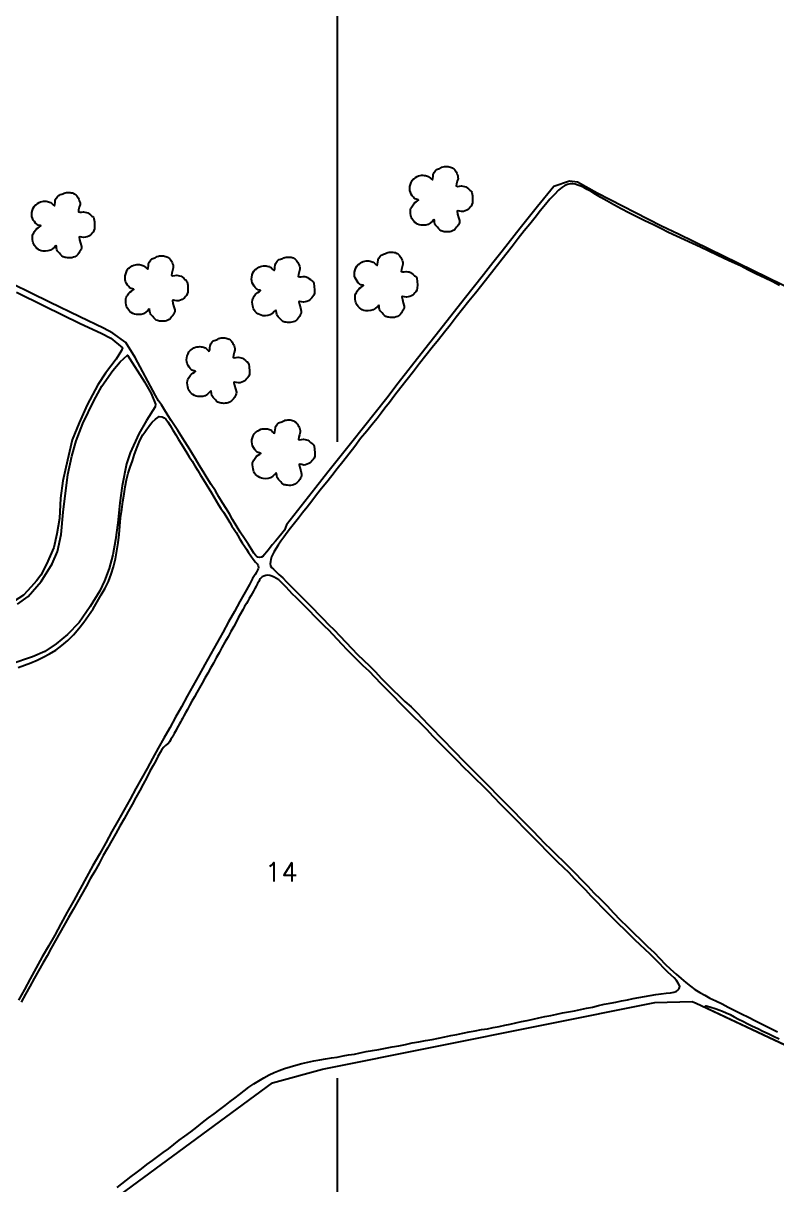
# Model space of a CAD drawing. Header units: feet. Extents: x 745245 to 748958, y 7827029 to 7829654.
# Drawn here: x 746933 to 747574, y 7827905 to 7828893 of the extents above; entities that cross this region are included whole.
import ezdxf

# ---------------------------------------------------------------- set-up
doc = ezdxf.new("R2010")
doc.units = ezdxf.units.FT
doc.header["$MEASUREMENT"] = 0
doc.linetypes.add('CONTINUO', pattern=[0])
for name, color, linetype in [('0114001202', 1, 'Continuous'), ('0114001202014', 5, 'Continuous'), ('0114001202015', 5, 'Continuous'), ('0114001202016', 5, 'Continuous'), ('0114001202017', 5, 'Continuous'), ('0114001202027', 5, 'Continuous'), ('0114001202028', 5, 'Continuous'), ('MALHA', 8, 'Continuous'), ('MATO', 3, 'Continuous'), ('TEXTO', 7, 'Continuous')]:
    doc.layers.add(name, color=color, linetype=linetype)
doc.styles.add('Simplex', font='simplex.shx')

msp = doc.modelspace()

# ---------------------------------------------------------------- linework, layer by layer
at = {"layer": '0114001202'}
for points in [[(747591.52, 7828664.17), (747491.18, 7828713.18), (747475.52, 7828720.6), (747421.45, 7828748.32), (747404.56, 7828757.66), (747397.72, 7828758.57), (747384.31, 7828753.89), (747370.45, 7828736.88), (747355.83, 7828718.34), (747340.44, 7828698.86), (747332.59, 7828689.04), (747324.53, 7828678.91), (747308.03, 7828658.09), (747290.51, 7828635.78), (747271.62, 7828611.7), (747252.1, 7828586.61), (747242.26, 7828573.87), (747222.48, 7828548.87), (747212.58, 7828536.45), (747192.15, 7828510.9), (747181.84, 7828497.83), (747157.08, 7828466.01), (747155.14, 7828461.58), (747153.09, 7828458.87), (747150.5, 7828455.52), (747147.61, 7828452.15), (747144.85, 7828449), (747142.33, 7828445.96), (747140.11, 7828443.13), (747138.34, 7828440.95), (747136.97, 7828439.49), (747135.61, 7828438.7), (747134.1, 7828438.4), (747132.47, 7828438.73), (747131.39, 7828439.34), (747130.44, 7828440.23), (747129.22, 7828442.06), (747127.32, 7828444.96), (747124.49, 7828449.41), (747121.1, 7828454.45), (747117.5, 7828460.01), (747114.12, 7828465.6), (747111.05, 7828470.72), (747108.3, 7828475.51), (747105.49, 7828480.15), (747102.44, 7828484.97), (747099.45, 7828489.91), (747096.38, 7828495.04), (747092.94, 7828500.36), (747089.37, 7828505.92), (747085.92, 7828511.55), (747082.65, 7828516.99), (747079.41, 7828522.31), (747076.27, 7828527.37), (747073.17, 7828532.36), (747070.2, 7828537.18), (747067.27, 7828541.84), (747064.39, 7828546.4), (747061.6, 7828550.73), (747058.88, 7828554.83), (747056.28, 7828558.78), (747052.28, 7828565.34), (747050.61, 7828568.06), (747047.97, 7828571.72), (747045.58, 7828576.23), (747028.13, 7828608.32), (747020.1, 7828621.09), (747009.09, 7828629.08), (747001.21, 7828633.49), (746981.1, 7828643.06), (746955.23, 7828655.59), (746907.57, 7828678.73)], [(746965.7, 7827859.51), (747145.13, 7827991.37), (747187.65, 7828003.09), (747470.28, 7828059.91), (747502.03, 7828060.52), (747505.57, 7828059.2), (747704.62, 7827965.66)]]:
    msp.add_lwpolyline(points, dxfattribs=at)
at = {"layer": '0114001202014', "linetype": 'ByBlock', "elevation": 716.6}
msp.add_lwpolyline([(747012.72, 7827902.46), (747016.83, 7827905.48), (747020.8, 7827908.59), (747024.79, 7827911.66), (747029.01, 7827914.85), (747033.51, 7827918.25), (747038.13, 7827921.87), (747042.84, 7827925.3), (747047.42, 7827928.73), (747051.97, 7827932.05), (747056.56, 7827935.39), (747061.09, 7827938.96), (747065.71, 7827942.57), (747070.48, 7827946.17), (747075.47, 7827949.82), (747080.58, 7827953.63), (747085.59, 7827957.58), (747090.54, 7827961.54), (747095.47, 7827965.18), (747100.19, 7827968.78), (747104.77, 7827972.22), (747109.07, 7827975.59), (747113.2, 7827978.56), (747117.06, 7827981.61), (747120.9, 7827984.78), (747124.95, 7827987.8), (747129.24, 7827990.61), (747133.48, 7827993.27), (747137.79, 7827995.79), (747142.09, 7827998.16), (747146.39, 7828000.29), (747150.79, 7828002.04), (747155.3, 7828003.65), (747160.03, 7828005.16), (747165.02, 7828006.46), (747170.06, 7828007.78), (747175.1, 7828009.04), (747180.19, 7828010.07), (747185.24, 7828011.06), (747190.22, 7828011.95), (747195.2, 7828012.74), (747200.09, 7828013.3), (747205.02, 7828014.35), (747209.84, 7828015.19), (747214.7, 7828015.96), (747219.66, 7828016.91), (747224.74, 7828018), (747230.03, 7828019), (747235.54, 7828019.88), (747241.15, 7828020.89), (747246.87, 7828021.98), (747252.63, 7828023.01), (747258.27, 7828024.1), (747263.93, 7828025.35), (747269.64, 7828026.47), (747275.32, 7828027.44), (747280.88, 7828028.36), (747286.23, 7828029.54), (747291.57, 7828030.55), (747296.68, 7828031.63), (747301.84, 7828032.68), (747307.13, 7828033.66), (747312.37, 7828034.72), (747317.62, 7828035.74), (747322.78, 7828036.68), (747327.89, 7828037.41), (747332.85, 7828038.46), (747337.79, 7828039.46), (747342.64, 7828040.41), (747347.36, 7828041.49), (747352.14, 7828042.51), (747356.93, 7828043.55), (747361.83, 7828044.59), (747366.78, 7828045.68), (747371.72, 7828046.76), (747376.75, 7828047.88), (747381.87, 7828048.85), (747386.89, 7828049.91), (747391.91, 7828050.88), (747396.96, 7828051.79), (747402.02, 7828052.74), (747407.15, 7828053.79), (747412.3, 7828054.85), (747417.45, 7828055.91), (747422.45, 7828057.17), (747427.41, 7828058.29), (747432.27, 7828059.19), (747437.13, 7828060.13), (747442.09, 7828061.17), (747447.08, 7828062.15), (747452, 7828063.11), (747456.83, 7828064.05), (747461.54, 7828064.89), (747466.34, 7828065.73), (747471.16, 7828066.53), (747475.87, 7828067.23), (747480.15, 7828067.7), (747483.7, 7828068.09), (747486.54, 7828068.52), (747488.66, 7828069.22), (747489.99, 7828070.28), (747490.7, 7828071.25), (747491.21, 7828071.78), (747491.36, 7828072.69), (747491.55, 7828073.56), (747490.12, 7828076.29), (747488.74, 7828078.44), (747486.77, 7828080.71), (747484.28, 7828083.06), (747481.37, 7828085.7), (747478.07, 7828089.08), (747474.39, 7828092.86), (747470.45, 7828096.84), (747466.39, 7828100.8), (747462.15, 7828104.83), (747457.86, 7828108.87), (747453.47, 7828113.05), (747449.11, 7828117.42), (747444.54, 7828121.76), (747439.99, 7828126.27), (747435.35, 7828130.87), (747430.55, 7828135.55), (747425.75, 7828140.39), (747421.03, 7828145.39), (747416.33, 7828150.33), (747411.6, 7828155.26), (747406.82, 7828160.12), (747402.1, 7828165.09), (747397.48, 7828170.05), (747392.78, 7828174.64), (747387.85, 7828179.17), (747383.06, 7828183.92), (747378.3, 7828188.81), (747373.54, 7828193.75), (747368.65, 7828198.67), (747363.79, 7828203.53), (747358.91, 7828208.48), (747353.95, 7828213.43), (747348.94, 7828218.46), (747343.9, 7828223.54), (747338.9, 7828228.73), (747333.91, 7828233.99), (747328.91, 7828239.19), (747323.68, 7828244.27), (747318.45, 7828249.44), (747313.18, 7828254.66), (747307.84, 7828259.77), (747302.83, 7828265.05), (747297.71, 7828270.24), (747292.5, 7828275.4), (747287.23, 7828280.7), (747281.86, 7828286.18), (747276.49, 7828291.89), (747270.85, 7828297.52), (747265.01, 7828303.18), (747259.15, 7828308.92), (747253.5, 7828314.57), (747248.21, 7828320.05), (747242.77, 7828325.42), (747237.45, 7828330.83), (747232.32, 7828336.31), (747227.22, 7828341.62), (747222.19, 7828346.27), (747217.47, 7828350.96), (747212.87, 7828355.49), (747208.51, 7828359.87), (747204.34, 7828364.39), (747200.34, 7828368.64), (747196.44, 7828372.75), (747192.89, 7828376.5), (747189.64, 7828379.77), (747186.4, 7828382.84), (747183.28, 7828385.88), (747180.32, 7828388.97), (747177.36, 7828392.15), (747174.33, 7828395.25), (747171.17, 7828398.29), (747168.1, 7828401.34), (747165.09, 7828404.32), (747162.16, 7828407.25), (747159.31, 7828410.23), (747156.64, 7828413.04), (747154.27, 7828415.46), (747152.15, 7828417.54), (747150.31, 7828419.27), (747148.53, 7828420.59), (747146.53, 7828421.73), (747144.58, 7828422.57), (747142.79, 7828423.03), (747140.97, 7828423.23), (747139.22, 7828422.96), (747137.65, 7828422.43), (747137.65, 7828422.43), (747136.35, 7828421.85), (747135.36, 7828421.12), (747134.54, 7828420.32), (747133.89, 7828419.32), (747133.26, 7828418.02), (747132.3, 7828416.24), (747131.14, 7828414.08), (747129.99, 7828411.95), (747128.86, 7828409.82), (747127.69, 7828407.73), (747126.47, 7828405.58), (747125.23, 7828403.38), (747124.06, 7828401.31), (747122.81, 7828399.16), (747121.27, 7828396.56), (747119.67, 7828393.69), (747117.87, 7828390.49), (747115.91, 7828386.95), (747114.07, 7828383.44), (747112.01, 7828379.5), (747109.7, 7828375.28), (747107.23, 7828370.87), (747104.59, 7828366.31), (747102.04, 7828361.75), (747099.56, 7828357.33), (747097.16, 7828352.91), (747094.69, 7828348.53), (747092.32, 7828344.21), (747089.89, 7828339.93), (747087.53, 7828335.67), (747085.22, 7828331.5), (747082.96, 7828327.47), (747080.77, 7828323.56), (747078.62, 7828319.82), (747076.5, 7828316.1), (747074.5, 7828312.48), (747072.57, 7828309.07), (747070.92, 7828306.12), (747069.54, 7828303.55), (747068.42, 7828301.46), (747067.67, 7828300.04), (747066.73, 7828298.33), (747065.88, 7828296.83), (747064.74, 7828294.82), (747063.72, 7828292.92), (747062.91, 7828291.34), (747062.16, 7828289.95), (747061.37, 7828288.53), (747060.76, 7828287.46), (747060.15, 7828286.41), (747059.67, 7828285.68), (747059.23, 7828284.84), (747058.63, 7828283.87), (747058.09, 7828282.86), (747057.24, 7828281.45), (747056.42, 7828280.45), (747055.34, 7828279.58), (747053.97, 7828278.47), (747052.45, 7828276.94), (747050.97, 7828274.95), (747049.46, 7828272.31), (747047.56, 7828268.92), (747045.7, 7828265.4), (747043.5, 7828261.36), (747040.76, 7828256.47), (747037.97, 7828251.12), (747035.06, 7828245.61), (747032.03, 7828239.99), (747028.79, 7828234.26), (747025.55, 7828228.28), (747022.2, 7828222.14), (747018.75, 7828215.95), (747015.2, 7828209.76), (747011.67, 7828203.64), (747008.2, 7828197.46), (747004.6, 7828191.17), (747001.04, 7828184.72), (746997.52, 7828178.13), (746993.76, 7828171.63), (746990, 7828165.09), (746986.34, 7828158.53), (746982.69, 7828151.98), (746979.04, 7828145.39), (746975.3, 7828138.83), (746971.56, 7828132.22), (746967.84, 7828125.61), (746964.12, 7828119.01), (746960.37, 7828112.5), (746956.78, 7828105.98), (746953.16, 7828099.55), (746949.5, 7828093.14), (746945.87, 7828086.64), (746942.29, 7828080.09), (746938.63, 7828073.47), (746934.95, 7828066.78), (746931.22, 7828060)], dxfattribs=at)
at = {"layer": '0114001202015'}
msp.add_lwpolyline([(747576.46, 7828669.73), (747570.11, 7828673.06), (747563.57, 7828676.28), (747556.87, 7828679.44), (747550.07, 7828682.89), (747543.15, 7828686.34), (747536.22, 7828689.56), (747529.38, 7828692.6), (747522.86, 7828695.76), (747516.26, 7828698.92), (747509.19, 7828702.27), (747502.53, 7828705.36), (747495.63, 7828708.54), (747488.88, 7828711.74), (747482.12, 7828714.93), (747475.43, 7828718.19), (747468.75, 7828721.46), (747461.98, 7828724.74), (747455.15, 7828728.04), (747448.3, 7828731.39), (747441.66, 7828734.88), (747435.42, 7828738.33), (747429.66, 7828741.64), (747424.55, 7828744.61), (747420.08, 7828747.17), (747416.2, 7828749.56), (747412.88, 7828751.45), (747410.05, 7828752.95), (747407.36, 7828754.23), (747404.81, 7828755.17), (747402.57, 7828755.77), (747400.5, 7828756.11), (747398.29, 7828756.11), (747395.99, 7828755.69), (747393.68, 7828754.73), (747391.28, 7828753.13), (747388.46, 7828750.74), (747384.87, 7828747.25), (747381.11, 7828743.17), (747377.21, 7828738.64), (747373.02, 7828733.38), (747368.52, 7828727.6), (747363.93, 7828721.96), (747359.32, 7828716.1), (747354.2, 7828709.64), (747348.85, 7828702.92), (747343.48, 7828696.1), (747338.39, 7828689.45), (747333.43, 7828682.99), (747328.28, 7828676.62), (747323.15, 7828670.02), (747317.78, 7828663.28), (747312.24, 7828656.43), (747306.75, 7828649.53), (747301.37, 7828642.63), (747296.21, 7828636.09), (747291.36, 7828629.89), (747286.27, 7828623.51), (747280.99, 7828616.89), (747275.61, 7828610.13), (747270.25, 7828603.33), (747264.93, 7828596.52), (747259.61, 7828589.76), (747254.29, 7828582.96), (747249.21, 7828576.38), (747244.5, 7828570.14), (747240.74, 7828565.22), (747237.51, 7828560.99), (747234.01, 7828556.59), (747229.92, 7828551.41), (747225.16, 7828545.7), (747219.99, 7828539.48), (747215.07, 7828532.87), (747210.01, 7828526.31), (747204.91, 7828519.81), (747200.16, 7828513.65), (747195.52, 7828507.89), (747191.17, 7828502.35), (747186.86, 7828496.91), (747182.6, 7828491.56), (747178.42, 7828486.32), (747174.46, 7828481.24), (747170.63, 7828476.37), (747167.08, 7828471.86), (747163.64, 7828467.54), (747160.41, 7828463.41), (747157.51, 7828459.51), (747154.73, 7828455.7), (747152.2, 7828452.12), (747149.91, 7828448.73), (747147.86, 7828445.59), (747146.15, 7828442.94), (747144.99, 7828440.73), (747144.22, 7828438.93), (747143.47, 7828436.49), (747143.2, 7828434.95), (747143.07, 7828432.86), (747143.39, 7828431.25), (747144.25, 7828429.96), (747145.82, 7828428.43), (747147.92, 7828426.42), (747150.55, 7828423.86), (747153.71, 7828420.9), (747156.93, 7828417.73), (747160.18, 7828414.4), (747163.66, 7828410.86), (747167.37, 7828407.02), (747171.38, 7828403.09), (747175.58, 7828398.93), (747179.79, 7828394.7), (747183.99, 7828390.49), (747188.18, 7828386.04), (747192.69, 7828381.33), (747197.46, 7828376.66), (747202.35, 7828371.66), (747207.51, 7828366.23), (747212.62, 7828360.83), (747217.45, 7828355.68), (747222.44, 7828350.91), (747227.5, 7828346.14), (747232.54, 7828341.01), (747237.6, 7828335.8), (747242.71, 7828330.55), (747247.77, 7828325.4), (747252.72, 7828320.56), (747257.72, 7828315.94), (747262.95, 7828311.29), (747267.87, 7828306.34), (747272.67, 7828301.28), (747277.39, 7828296.31), (747282.2, 7828291.42), (747287.14, 7828286.48), (747292.08, 7828281.47), (747296.82, 7828276.49), (747301.6, 7828271.59), (747306.2, 7828266.76), (747310.86, 7828262), (747315.66, 7828257.26), (747320.52, 7828252.34), (747325.51, 7828247.39), (747330.56, 7828242.3), (747335.58, 7828237.13), (747340.5, 7828232.05), (747345.54, 7828227.03), (747350.62, 7828221.92), (747355.86, 7828216.67), (747361.17, 7828211.26), (747366.47, 7828205.84), (747371.63, 7828200.49), (747376.62, 7828195.29), (747381.75, 7828190.22), (747387.02, 7828185.14), (747392.32, 7828179.99), (747397.61, 7828174.82), (747402.83, 7828169.59), (747407.98, 7828164.2), (747413.23, 7828158.72), (747418.6, 7828153.18), (747424.11, 7828147.61), (747429.73, 7828141.88), (747435.26, 7828135.98), (747440.92, 7828130.13), (747446.72, 7828124.41), (747452.54, 7828118.71), (747458.38, 7828113.07), (747464.2, 7828107.5), (747469.74, 7828102.18), (747474.66, 7828097.19), (747479.31, 7828092.47), (747483.86, 7828088.04), (747488.42, 7828084.01), (747492.73, 7828080.25), (747496.66, 7828076.74), (747500.6, 7828073.65), (747504.56, 7828070.88), (747508.68, 7828068.4), (747512.86, 7828066.07), (747517.3, 7828063.6), (747522.27, 7828061.13), (747527.55, 7828058.55), (747532.89, 7828055.86), (747538.42, 7828053.06), (747544.11, 7828050.21), (747549.97, 7828047.3), (747556.01, 7828044.27), (747562.19, 7828041.1), (747568.49, 7828037.92), (747574.85, 7828034.72)], dxfattribs=at)
at = {"layer": '0114001202016'}
msp.add_lwpolyline([(747704.62, 7827965.66), (747512.51, 7828055.94), (747513.93, 7828057.09), (747517.19, 7828055.97), (747522.58, 7828054.33), (747524.97, 7828053.46), (747527.89, 7828052.42), (747531.08, 7828051.07), (747534.45, 7828049.51), (747537.89, 7828047.69), (747541.53, 7828045.72), (747545.4, 7828043.8), (747549.42, 7828041.78), (747553.6, 7828039.73), (747557.9, 7828037.64), (747562.34, 7828035.54), (747566.87, 7828033.42), (747571.47, 7828031.17), (747576.21, 7828028.82)], dxfattribs=at)
at = {"layer": '0114001202017'}
msp.add_lwpolyline([(746928.49, 7828344.87), (746934.04, 7828346.61), (746939.45, 7828348.68), (746944.63, 7828350.92), (746949.84, 7828353.43), (746955.15, 7828356.3), (746960.51, 7828359.61), (746965.87, 7828363.5), (746970.97, 7828367.75), (746975.71, 7828372.55), (746980.16, 7828377.87), (746984.46, 7828383.45), (746988.56, 7828389.03), (746992.3, 7828394.78), (746995.89, 7828400.64), (746999.35, 7828406.48), (747002.49, 7828412.22), (747005.41, 7828417.99), (747007.81, 7828424.07), (747009.76, 7828430.46), (747011.33, 7828437.08), (747012.63, 7828443.86), (747013.66, 7828450.8), (747014.4, 7828457.88), (747015.06, 7828464.96), (747015.8, 7828472.01), (747016.75, 7828479.03), (747017.76, 7828485.86), (747018.74, 7828492.38), (747019.74, 7828498.52), (747020.89, 7828504.4), (747022.32, 7828509.97), (747023.99, 7828515.25), (747025.76, 7828520.68), (747027.68, 7828526.35), (747029.77, 7828532.2), (747032.05, 7828537.79), (747034.58, 7828542.78), (747036.27, 7828545.08), (747038.08, 7828547.62), (747039.77, 7828549.77), (747041.27, 7828551.73), (747042.52, 7828553.37), (747045.33, 7828555.95), (747047.32, 7828557.41), (747048.64, 7828558.21), (747051.05, 7828558.04), (747052.93, 7828557.21), (747054.39, 7828555.93), (747055.93, 7828553.83), (747057.94, 7828550.53), (747060.25, 7828546.67), (747062.64, 7828542.7), (747065.05, 7828538.7), (747067.52, 7828534.84), (747069.82, 7828531.14), (747072.06, 7828527.49), (747074.15, 7828523.84), (747076.52, 7828520.25), (747078.97, 7828516.39), (747081.39, 7828512.38), (747083.82, 7828508.34), (747086.21, 7828504.41), (747088.6, 7828500.66), (747090.94, 7828496.96), (747092.99, 7828493.22), (747095.06, 7828489.82), (747097.08, 7828486.52), (747099.12, 7828483.27), (747101.17, 7828480.11), (747103.32, 7828476.82), (747105.27, 7828473.74), (747107.05, 7828470.85), (747108.75, 7828468.01), (747110.52, 7828465.06), (747112.34, 7828462.2), (747114.07, 7828459.54), (747115.62, 7828456.98), (747117.31, 7828454.06), (747119.21, 7828450.94), (747121.11, 7828448), (747122.82, 7828445.29), (747124.62, 7828442.44), (747126.52, 7828439.63), (747128.53, 7828436.95), (747130.59, 7828434.49), (747131.97, 7828432.8), (747132.73, 7828431.26), (747132.98, 7828429.94), (747132.83, 7828428.8), (747132.29, 7828427.48), (747131.4, 7828425.99), (747130.14, 7828423.91), (747128.14, 7828420.37), (747125.33, 7828415.32), (747121.66, 7828408.77), (747117.27, 7828400.95), (747112.58, 7828392.48), (747107.66, 7828383.65), (747102.66, 7828374.62), (747097.59, 7828365.56), (747092.51, 7828356.5), (747087.52, 7828347.42), (747082.5, 7828338.39), (747077.55, 7828329.39), (747072.51, 7828320.41), (747067.55, 7828311.39), (747062.6, 7828302.39), (747057.59, 7828293.53), (747052.63, 7828284.74), (747047.79, 7828276.01), (747043.04, 7828267.42), (747038.34, 7828258.92), (747033.65, 7828250.39), (747028.86, 7828241.72), (747023.87, 7828232.87), (747018.77, 7828223.79), (747013.6, 7828214.54), (747008.4, 7828205.21), (747003.09, 7828195.7), (746997.69, 7828186.05), (746992.25, 7828176.23), (746986.8, 7828166.35), (746981.33, 7828156.45), (746975.83, 7828146.55), (746970.33, 7828136.7), (746964.94, 7828126.84), (746959.7, 7828117.2), (746954.34, 7828107.83), (746949.13, 7828098.52), (746943.99, 7828089.25), (746938.92, 7828080.06), (746933.84, 7828070.92), (746928.84, 7828061.81)], dxfattribs=at)
at = {"layer": '0114001202027', "linetype": 'ByBlock'}
msp.add_lwpolyline([(746927.08, 7828664.03), (746950.61, 7828652.41), (746981.31, 7828637.51), (746999.21, 7828629.29), (747007.42, 7828624.77), (747017.24, 7828616.55), (747016.54, 7828614.39), (747011.88, 7828607.08), (747003.04, 7828595.24), (746996.42, 7828585.29), (746987.37, 7828568.16), (746980.41, 7828552.84), (746974.63, 7828538.5), (746969.06, 7828514.9), (746966.62, 7828503.55), (746964.74, 7828488.79), (746963.7, 7828471.59), (746961.61, 7828458.44), (746958.83, 7828446.74), (746952.7, 7828432.6), (746947.9, 7828423.34), (746944.21, 7828418.4), (746939.75, 7828413.25), (746933, 7828406.29), (746922.07, 7828399.32)], dxfattribs=at)
at = {"layer": '0114001202028', "linetype": 'ByBlock'}
msp.add_lwpolyline([(746927.93, 7828398.63), (746937.12, 7828405.24), (746948.12, 7828417.84), (746957.59, 7828432.88), (746961.97, 7828443.47), (746965.25, 7828457.88), (746966.99, 7828476.75), (746970.95, 7828508.84), (746974.16, 7828524.44), (746977.99, 7828537.53), (746983.7, 7828552.43), (746993.03, 7828571.71), (746999.85, 7828583.97), (747009.18, 7828597.33), (747015.37, 7828604.85), (747021.5, 7828610.42), (747036.12, 7828587.73), (747041.9, 7828577.7), (747045.52, 7828568.79), (747045.17, 7828566.42), (747037.72, 7828554.93), (747031.32, 7828543.58), (747024.01, 7828527.5), (747020.87, 7828518.03), (747017.05, 7828499.16), (747015.1, 7828484.82), (747013.29, 7828467.76), (747011.34, 7828453.49), (747009.04, 7828440.54), (747006.04, 7828428.91), (747002.01, 7828418.54), (746998.11, 7828410.05), (746989.96, 7828396.68), (746980.63, 7828383.17), (746970.68, 7828372.73), (746960.93, 7828364.79), (746951.18, 7828358.32), (746940.74, 7828353.72), (746922.43, 7828347.66)], dxfattribs=at)
at = {"layer": 'MALHA', "color": 8, "elevation": 718.05}
for points in [[(747200, 7829529.37), (747200, 7828536.73)], [(747200, 7827995.37), (747200, 7827408.5)]]:
    msp.add_lwpolyline(points, dxfattribs=at)
at = {"layer": 'MATO', "color": 94, "linetype": 'CONTINUO'}
for points in [[(747282.44, 7828725.75, 0), (747281.14, 7828724.49, 0), (747279.5, 7828723.05, 0), (747277.63, 7828721.71, 0), (747275.59, 7828721.16, 0), (747273.51, 7828720.93, 0), (747271.52, 7828721.01, 0), (747269.9, 7828721.36, 0), (747268.45, 7828721.94, 0), (747267.17, 7828722.7, 0), (747265.97, 7828723.61, 0), (747264.93, 7828724.63, 0), (747264.08, 7828725.74, 0), (747263.49, 7828726.79, 0), (747263.08, 7828727.93, 0), (747262.8, 7828729.21, 0), (747262.53, 7828730.92, 0), (747262.4, 7828732.67, 0), (747262.46, 7828734.35, 0), (747262.88, 7828735.59, 0), (747263.46, 7828736.66, 0), (747264.12, 7828737.59, 0), (747264.62, 7828738.44, 0), (747265.18, 7828739.23, 0), (747265.88, 7828739.99, 0), (747267.23, 7828740.87, 0), (747268.49, 7828741.69, 0), (747269.4, 7828742.38, 0), (747269, 7828742.66, 0), (747268.19, 7828742.87, 0), (747267.16, 7828743.09, 0), (747266.44, 7828743.52, 0), (747265.71, 7828744.11, 0), (747264.95, 7828744.91, 0), (747264, 7828746.1, 0), (747263.11, 7828747.48, 0), (747262.35, 7828749, 0), (747261.95, 7828750.57, 0), (747261.79, 7828752.2, 0), (747261.89, 7828753.88, 0), (747262.36, 7828755.72, 0), (747263.01, 7828757.45, 0), (747263.76, 7828758.95, 0), (747264.33, 7828759.74, 0), (747264.97, 7828760.3, 0), (747265.73, 7828760.77, 0), (747266.82, 7828761.56, 0), (747268.03, 7828762.32, 0), (747269.32, 7828762.96, 0), (747270.6, 7828763.28, 0), (747271.87, 7828763.44, 0), (747273.08, 7828763.46, 0), (747274.17, 7828763.41, 0), (747275.17, 7828763.27, 0), (747276.1, 7828763.03, 0), (747276.92, 7828762.77, 0), (747277.7, 7828762.41, 0), (747278.48, 7828761.93, 0), (747279.42, 7828760.9, 0), (747280.32, 7828760.02, 0), (747281.09, 7828759.6, 0), (747281.47, 7828760.8, 0), (747281.71, 7828762.4, 0), (747281.87, 7828764.06, 0), (747282.04, 7828764.78, 0), (747282.24, 7828765.33, 0), (747282.54, 7828765.83, 0), (747283.06, 7828766.68, 0), (747283.72, 7828767.53, 0), (747284.49, 7828768.3, 0), (747285.4, 7828768.74, 0), (747286.38, 7828769.07, 0), (747287.39, 7828769.37, 0), (747288.32, 7828769.82, 0), (747289.26, 7828770.26, 0), (747290.22, 7828770.63, 0), (747291.27, 7828770.82, 0), (747292.34, 7828770.91, 0), (747293.41, 7828770.92, 0), (747294.45, 7828770.86, 0), (747295.46, 7828770.72, 0), (747296.43, 7828770.49, 0), (747297.31, 7828770.14, 0), (747298.13, 7828769.71, 0), (747298.88, 7828769.19, 0), (747299.53, 7828768.64, 0), (747300.13, 7828767.99, 0), (747300.69, 7828767.23, 0), (747301.29, 7828766.27, 0), (747301.83, 7828765.21, 0), (747302.29, 7828764.09, 0), (747302.66, 7828763.08, 0), (747302.88, 7828761.94, 0), (747302.91, 7828760.59, 0), (747302.27, 7828758.37, 0), (747301.69, 7828756.18, 0), (747301.46, 7828754.35, 0), (747302.6, 7828754.03, 0), (747304.13, 7828754.15, 0), (747305.83, 7828754.42, 0), (747307.09, 7828754.28, 0), (747308.29, 7828754, 0), (747309.44, 7828753.55, 0), (747310.67, 7828752.74, 0), (747311.82, 7828751.81, 0), (747312.85, 7828750.85, 0), (747313.64, 7828750.42, 0), (747314.27, 7828749.79, 0), (747314.74, 7828748.7, 0), (747315.12, 7828746, 0), (747315.31, 7828743, 0), (747315.25, 7828740.11, 0), (747314.74, 7828738.48, 0), (747314.02, 7828737.24, 0), (747313.14, 7828736.27, 0), (747312.33, 7828735.27, 0), (747311.41, 7828734.42, 0), (747310.35, 7828733.71, 0), (747308.95, 7828733.16, 0), (747307.46, 7828732.77, 0), (747305.95, 7828732.54, 0), (747304.34, 7828732.97, 0), (747302.98, 7828733.2, 0), (747302.09, 7828732.88, 0), (747302.56, 7828730.49, 0), (747303.36, 7828727.66, 0), (747304.15, 7828724.86, 0), (747304.09, 7828723.43, 0), (747303.75, 7828722.35, 0), (747303.21, 7828721.44, 0), (747302.53, 7828720.29, 0), (747301.74, 7828719.19, 0), (747300.89, 7828718.18, 0), (747300.11, 7828717.37, 0), (747299.27, 7828716.7, 0), (747298.34, 7828716.15, 0), (747297.2, 7828715.73, 0), (747295.97, 7828715.43, 0), (747294.71, 7828715.26, 0), (747293.47, 7828715.24, 0), (747292.26, 7828715.32, 0), (747291.12, 7828715.48, 0), (747290.18, 7828715.59, 0), (747289.3, 7828715.82, 0), (747288.42, 7828716.24, 0), (747287.37, 7828717.13, 0), (747286.32, 7828718.17, 0), (747285.33, 7828719.28, 0), (747284.5, 7828720.14, 0), (747283.79, 7828721.03, 0), (747283.23, 7828722.01, 0), (747282.94, 7828723.51, 0), (747282.75, 7828724.97, 0), (747282.59, 7828726.16, 0)], [(746960.78, 7828703.69, 0), (746959.48, 7828702.43, 0), (746957.84, 7828701, 0), (746955.97, 7828699.66, 0), (746953.93, 7828699.1, 0), (746951.85, 7828698.87, 0), (746949.86, 7828698.95, 0), (746948.24, 7828699.3, 0), (746946.79, 7828699.88, 0), (746945.51, 7828700.64, 0), (746944.31, 7828701.55, 0), (746943.27, 7828702.57, 0), (746942.42, 7828703.68, 0), (746941.84, 7828704.73, 0), (746941.42, 7828705.87, 0), (746941.14, 7828707.16, 0), (746940.87, 7828708.86, 0), (746940.74, 7828710.61, 0), (746940.8, 7828712.29, 0), (746941.22, 7828713.53, 0), (746941.8, 7828714.6, 0), (746942.46, 7828715.53, 0), (746942.96, 7828716.39, 0), (746943.52, 7828717.18, 0), (746944.22, 7828717.93, 0), (746945.57, 7828718.81, 0), (746946.83, 7828719.63, 0), (746947.74, 7828720.32, 0), (746947.34, 7828720.61, 0), (746946.53, 7828720.81, 0), (746945.5, 7828721.03, 0), (746944.78, 7828721.46, 0), (746944.05, 7828722.05, 0), (746943.29, 7828722.86, 0), (746942.35, 7828724.04, 0), (746941.45, 7828725.42, 0), (746940.69, 7828726.95, 0), (746940.29, 7828728.51, 0), (746940.13, 7828730.14, 0), (746940.23, 7828731.82, 0), (746940.7, 7828733.66, 0), (746941.35, 7828735.39, 0), (746942.1, 7828736.89, 0), (746942.67, 7828737.68, 0), (746943.31, 7828738.24, 0), (746944.07, 7828738.71, 0), (746945.16, 7828739.5, 0), (746946.37, 7828740.26, 0), (746947.66, 7828740.9, 0), (746948.94, 7828741.22, 0), (746950.21, 7828741.38, 0), (746951.43, 7828741.41, 0), (746952.51, 7828741.35, 0), (746953.51, 7828741.21, 0), (746954.44, 7828740.98, 0), (746955.26, 7828740.71, 0), (746956.04, 7828740.35, 0), (746956.82, 7828739.87, 0), (746957.77, 7828738.84, 0), (746958.66, 7828737.96, 0), (746959.43, 7828737.54, 0), (746959.81, 7828738.74, 0), (746960.05, 7828740.34, 0), (746960.21, 7828742, 0), (746960.38, 7828742.72, 0), (746960.58, 7828743.27, 0), (746960.88, 7828743.78, 0), (746961.4, 7828744.63, 0), (746962.06, 7828745.47, 0), (746962.83, 7828746.25, 0), (746963.74, 7828746.68, 0), (746964.72, 7828747.01, 0), (746965.73, 7828747.31, 0), (746966.66, 7828747.77, 0), (746967.6, 7828748.2, 0), (746968.57, 7828748.57, 0), (746969.61, 7828748.76, 0), (746970.68, 7828748.85, 0), (746971.75, 7828748.86, 0), (746972.8, 7828748.8, 0), (746973.8, 7828748.66, 0), (746974.77, 7828748.43, 0), (746975.65, 7828748.08, 0), (746976.47, 7828747.65, 0), (746977.22, 7828747.14, 0), (746977.87, 7828746.58, 0), (746978.47, 7828745.93, 0), (746979.04, 7828745.17, 0), (746979.63, 7828744.21, 0), (746980.17, 7828743.15, 0), (746980.63, 7828742.03, 0), (746981, 7828741.02, 0), (746981.22, 7828739.88, 0), (746981.25, 7828738.53, 0), (746980.61, 7828736.31, 0), (746980.03, 7828734.12, 0), (746979.8, 7828732.3, 0), (746980.94, 7828731.97, 0), (746982.47, 7828732.09, 0), (746984.17, 7828732.36, 0), (746985.43, 7828732.22, 0), (746986.63, 7828731.94, 0), (746987.78, 7828731.49, 0), (746989.01, 7828730.68, 0), (746990.16, 7828729.75, 0), (746991.19, 7828728.8, 0), (746991.98, 7828728.36, 0), (746992.61, 7828727.73, 0), (746993.08, 7828726.64, 0), (746993.46, 7828723.94, 0), (746993.65, 7828720.94, 0), (746993.59, 7828718.05, 0), (746993.08, 7828716.42, 0), (746992.36, 7828715.18, 0), (746991.48, 7828714.21, 0), (746990.68, 7828713.21, 0), (746989.75, 7828712.36, 0), (746988.69, 7828711.65, 0), (746987.3, 7828711.1, 0), (746985.8, 7828710.71, 0), (746984.29, 7828710.48, 0), (746982.68, 7828710.91, 0), (746981.32, 7828711.14, 0), (746980.43, 7828710.82, 0), (746980.9, 7828708.43, 0), (746981.7, 7828705.6, 0), (746982.49, 7828702.8, 0), (746982.43, 7828701.37, 0), (746982.1, 7828700.29, 0), (746981.55, 7828699.39, 0), (746980.87, 7828698.23, 0), (746980.08, 7828697.13, 0), (746979.23, 7828696.12, 0), (746978.45, 7828695.31, 0), (746977.61, 7828694.64, 0), (746976.68, 7828694.09, 0), (746975.54, 7828693.67, 0), (746974.31, 7828693.37, 0), (746973.05, 7828693.2, 0), (746971.81, 7828693.18, 0), (746970.6, 7828693.26, 0), (746969.46, 7828693.42, 0), (746968.53, 7828693.53, 0), (746967.64, 7828693.76, 0), (746966.76, 7828694.18, 0), (746965.71, 7828695.07, 0), (746964.66, 7828696.11, 0), (746963.67, 7828697.22, 0), (746962.84, 7828698.08, 0), (746962.13, 7828698.97, 0), (746961.57, 7828699.95, 0), (746961.29, 7828701.46, 0), (746961.09, 7828702.91, 0), (746960.93, 7828704.1, 0)], [(747040.15, 7828649.77, 0), (747038.85, 7828648.51, 0), (747037.22, 7828647.07, 0), (747035.35, 7828645.73, 0), (747033.3, 7828645.17, 0), (747031.23, 7828644.95, 0), (747029.24, 7828645.02, 0), (747027.61, 7828645.37, 0), (747026.17, 7828645.95, 0), (747024.88, 7828646.72, 0), (747023.68, 7828647.62, 0), (747022.65, 7828648.65, 0), (747021.79, 7828649.75, 0), (747021.21, 7828650.8, 0), (747020.8, 7828651.95, 0), (747020.52, 7828653.23, 0), (747020.25, 7828654.93, 0), (747020.12, 7828656.69, 0), (747020.17, 7828658.37, 0), (747020.6, 7828659.61, 0), (747021.18, 7828660.67, 0), (747021.84, 7828661.61, 0), (747022.33, 7828662.46, 0), (747022.9, 7828663.25, 0), (747023.59, 7828664.01, 0), (747024.94, 7828664.89, 0), (747026.21, 7828665.7, 0), (747027.11, 7828666.39, 0), (747026.72, 7828666.68, 0), (747025.9, 7828666.88, 0), (747024.87, 7828667.11, 0), (747024.16, 7828667.53, 0), (747023.43, 7828668.13, 0), (747022.67, 7828668.93, 0), (747021.72, 7828670.11, 0), (747020.82, 7828671.5, 0), (747020.07, 7828673.02, 0), (747019.67, 7828674.59, 0), (747019.51, 7828676.22, 0), (747019.6, 7828677.89, 0), (747020.08, 7828679.73, 0), (747020.73, 7828681.46, 0), (747021.47, 7828682.96, 0), (747022.05, 7828683.75, 0), (747022.68, 7828684.31, 0), (747023.44, 7828684.78, 0), (747024.53, 7828685.57, 0), (747025.74, 7828686.33, 0), (747027.03, 7828686.98, 0), (747028.31, 7828687.29, 0), (747029.58, 7828687.45, 0), (747030.8, 7828687.48, 0), (747031.88, 7828687.43, 0), (747032.89, 7828687.28, 0), (747033.81, 7828687.05, 0), (747034.63, 7828686.79, 0), (747035.42, 7828686.43, 0), (747036.19, 7828685.95, 0), (747037.14, 7828684.91, 0), (747038.04, 7828684.04, 0), (747038.81, 7828683.62, 0), (747039.19, 7828684.82, 0), (747039.42, 7828686.42, 0), (747039.59, 7828688.07, 0), (747039.75, 7828688.8, 0), (747039.96, 7828689.35, 0), (747040.25, 7828689.85, 0), (747040.78, 7828690.7, 0), (747041.43, 7828691.55, 0), (747042.2, 7828692.32, 0), (747043.12, 7828692.75, 0), (747044.1, 7828693.09, 0), (747045.11, 7828693.38, 0), (747046.04, 7828693.84, 0), (747046.98, 7828694.27, 0), (747047.94, 7828694.64, 0), (747048.99, 7828694.84, 0), (747050.06, 7828694.93, 0), (747051.13, 7828694.93, 0), (747052.17, 7828694.88, 0), (747053.18, 7828694.74, 0), (747054.14, 7828694.5, 0), (747055.02, 7828694.16, 0), (747055.84, 7828693.73, 0), (747056.59, 7828693.21, 0), (747057.25, 7828692.65, 0), (747057.85, 7828692.01, 0), (747058.41, 7828691.25, 0), (747059, 7828690.29, 0), (747059.54, 7828689.23, 0), (747060, 7828688.1, 0), (747060.37, 7828687.09, 0), (747060.59, 7828685.95, 0), (747060.63, 7828684.6, 0), (747059.98, 7828682.38, 0), (747059.4, 7828680.19, 0), (747059.18, 7828678.37, 0), (747060.31, 7828678.05, 0), (747061.85, 7828678.16, 0), (747063.55, 7828678.44, 0), (747064.81, 7828678.3, 0), (747066, 7828678.02, 0), (747067.16, 7828677.57, 0), (747068.38, 7828676.75, 0), (747069.53, 7828675.83, 0), (747070.56, 7828674.87, 0), (747071.36, 7828674.43, 0), (747071.98, 7828673.8, 0), (747072.45, 7828672.71, 0), (747072.84, 7828670.01, 0), (747073.02, 7828667.01, 0), (747072.96, 7828664.13, 0), (747072.46, 7828662.49, 0), (747071.73, 7828661.25, 0), (747070.86, 7828660.29, 0), (747070.05, 7828659.29, 0), (747069.13, 7828658.43, 0), (747068.06, 7828657.73, 0), (747066.67, 7828657.17, 0), (747065.18, 7828656.78, 0), (747063.66, 7828656.55, 0), (747062.05, 7828656.98, 0), (747060.7, 7828657.22, 0), (747059.81, 7828656.89, 0), (747060.28, 7828654.51, 0), (747061.07, 7828651.68, 0), (747061.87, 7828648.88, 0), (747061.8, 7828647.45, 0), (747061.47, 7828646.36, 0), (747060.92, 7828645.46, 0), (747060.25, 7828644.3, 0), (747059.46, 7828643.2, 0), (747058.6, 7828642.2, 0), (747057.82, 7828641.39, 0), (747056.98, 7828640.71, 0), (747056.05, 7828640.17, 0), (747054.91, 7828639.74, 0), (747053.69, 7828639.45, 0), (747052.43, 7828639.28, 0), (747051.18, 7828639.25, 0), (747049.98, 7828639.33, 0), (747048.83, 7828639.49, 0), (747047.9, 7828639.6, 0), (747047.02, 7828639.84, 0), (747046.14, 7828640.26, 0), (747045.08, 7828641.14, 0), (747044.04, 7828642.19, 0), (747043.05, 7828643.29, 0), (747042.22, 7828644.15, 0), (747041.51, 7828645.04, 0), (747040.95, 7828646.03, 0), (747040.66, 7828647.53, 0), (747040.47, 7828648.98, 0), (747040.3, 7828650.18, 0)], [(747235.42, 7828652.94, 0), (747234.11, 7828651.68, 0), (747232.48, 7828650.24, 0), (747230.61, 7828648.9, 0), (747228.57, 7828648.34, 0), (747226.49, 7828648.12, 0), (747224.5, 7828648.2, 0), (747222.88, 7828648.55, 0), (747221.43, 7828649.12, 0), (747220.14, 7828649.89, 0), (747218.95, 7828650.8, 0), (747217.91, 7828651.82, 0), (747217.06, 7828652.92, 0), (747216.47, 7828653.97, 0), (747216.06, 7828655.12, 0), (747215.78, 7828656.4, 0), (747215.51, 7828658.11, 0), (747215.38, 7828659.86, 0), (747215.43, 7828661.54, 0), (747215.86, 7828662.78, 0), (747216.44, 7828663.85, 0), (747217.1, 7828664.78, 0), (747217.59, 7828665.63, 0), (747218.16, 7828666.42, 0), (747218.86, 7828667.18, 0), (747220.2, 7828668.06, 0), (747221.47, 7828668.87, 0), (747222.37, 7828669.57, 0), (747221.98, 7828669.85, 0), (747221.16, 7828670.06, 0), (747220.14, 7828670.28, 0), (747219.42, 7828670.71, 0), (747218.69, 7828671.3, 0), (747217.93, 7828672.1, 0), (747216.98, 7828673.29, 0), (747216.09, 7828674.67, 0), (747215.33, 7828676.19, 0), (747214.93, 7828677.76, 0), (747214.77, 7828679.39, 0), (747214.86, 7828681.06, 0), (747215.34, 7828682.9, 0), (747215.99, 7828684.64, 0), (747216.74, 7828686.14, 0), (747217.31, 7828686.93, 0), (747217.95, 7828687.49, 0), (747218.71, 7828687.96, 0), (747219.79, 7828688.75, 0), (747221.01, 7828689.5, 0), (747222.29, 7828690.15, 0), (747223.58, 7828690.47, 0), (747224.84, 7828690.63, 0), (747226.06, 7828690.65, 0), (747227.14, 7828690.6, 0), (747228.15, 7828690.45, 0), (747229.08, 7828690.22, 0), (747229.9, 7828689.96, 0), (747230.68, 7828689.6, 0), (747231.46, 7828689.12, 0), (747232.4, 7828688.09, 0), (747233.3, 7828687.21, 0), (747234.07, 7828686.79, 0), (747234.45, 7828687.99, 0), (747234.69, 7828689.59, 0), (747234.85, 7828691.24, 0), (747235.02, 7828691.97, 0), (747235.22, 7828692.52, 0), (747235.52, 7828693.02, 0), (747236.04, 7828693.87, 0), (747236.69, 7828694.72, 0), (747237.47, 7828695.49, 0), (747238.38, 7828695.92, 0), (747239.36, 7828696.26, 0), (747240.37, 7828696.56, 0), (747241.3, 7828697.01, 0), (747242.24, 7828697.45, 0), (747243.2, 7828697.81, 0), (747244.25, 7828698.01, 0), (747245.32, 7828698.1, 0), (747246.39, 7828698.11, 0), (747247.43, 7828698.05, 0), (747248.44, 7828697.91, 0), (747249.4, 7828697.68, 0), (747250.29, 7828697.33, 0), (747251.1, 7828696.9, 0), (747251.85, 7828696.38, 0), (747252.51, 7828695.83, 0), (747253.11, 7828695.18, 0), (747253.67, 7828694.42, 0), (747254.27, 7828693.46, 0), (747254.8, 7828692.4, 0), (747255.26, 7828691.27, 0), (747255.63, 7828690.26, 0), (747255.86, 7828689.13, 0), (747255.89, 7828687.77, 0), (747255.25, 7828685.55, 0), (747254.67, 7828683.37, 0), (747254.44, 7828681.54, 0), (747255.57, 7828681.22, 0), (747257.11, 7828681.33, 0), (747258.81, 7828681.61, 0), (747260.07, 7828681.47, 0), (747261.27, 7828681.19, 0), (747262.42, 7828680.74, 0), (747263.64, 7828679.93, 0), (747264.8, 7828679, 0), (747265.83, 7828678.04, 0), (747266.62, 7828677.61, 0), (747267.25, 7828676.97, 0), (747267.72, 7828675.88, 0), (747268.1, 7828673.19, 0), (747268.29, 7828670.19, 0), (747268.23, 7828667.3, 0), (747267.72, 7828665.66, 0), (747267, 7828664.43, 0), (747266.12, 7828663.46, 0), (747265.31, 7828662.46, 0), (747264.39, 7828661.6, 0), (747263.33, 7828660.9, 0), (747261.93, 7828660.35, 0), (747260.44, 7828659.95, 0), (747258.93, 7828659.72, 0), (747257.31, 7828660.16, 0), (747255.96, 7828660.39, 0), (747255.07, 7828660.06, 0), (747255.54, 7828657.68, 0), (747256.33, 7828654.85, 0), (747257.13, 7828652.05, 0), (747257.07, 7828650.62, 0), (747256.73, 7828649.53, 0), (747256.18, 7828648.63, 0), (747255.51, 7828647.47, 0), (747254.72, 7828646.37, 0), (747253.87, 7828645.37, 0), (747253.08, 7828644.56, 0), (747252.25, 7828643.88, 0), (747251.32, 7828643.34, 0), (747250.17, 7828642.92, 0), (747248.95, 7828642.62, 0), (747247.69, 7828642.45, 0), (747246.45, 7828642.42, 0), (747245.24, 7828642.5, 0), (747244.1, 7828642.66, 0), (747243.16, 7828642.77, 0), (747242.28, 7828643.01, 0), (747241.4, 7828643.43, 0), (747240.35, 7828644.32, 0), (747239.3, 7828645.36, 0), (747238.31, 7828646.46, 0), (747237.48, 7828647.33, 0), (747236.77, 7828648.22, 0), (747236.21, 7828649.2, 0), (747235.92, 7828650.7, 0), (747235.73, 7828652.15, 0), (747235.57, 7828653.35, 0)], [(747147.85, 7828648.72, 0), (747146.55, 7828647.46, 0), (747144.91, 7828646.02, 0), (747143.04, 7828644.68, 0), (747141, 7828644.12, 0), (747138.93, 7828643.9, 0), (747136.93, 7828643.98, 0), (747135.31, 7828644.33, 0), (747133.87, 7828644.9, 0), (747132.58, 7828645.67, 0), (747131.38, 7828646.58, 0), (747130.34, 7828647.6, 0), (747129.49, 7828648.7, 0), (747128.91, 7828649.75, 0), (747128.49, 7828650.9, 0), (747128.21, 7828652.18, 0), (747127.94, 7828653.89, 0), (747127.81, 7828655.64, 0), (747127.87, 7828657.32, 0), (747128.29, 7828658.56, 0), (747128.87, 7828659.63, 0), (747129.53, 7828660.56, 0), (747130.03, 7828661.41, 0), (747130.59, 7828662.2, 0), (747131.29, 7828662.96, 0), (747132.64, 7828663.84, 0), (747133.9, 7828664.65, 0), (747134.81, 7828665.35, 0), (747134.42, 7828665.63, 0), (747133.6, 7828665.84, 0), (747132.57, 7828666.06, 0), (747131.85, 7828666.49, 0), (747131.12, 7828667.08, 0), (747130.36, 7828667.88, 0), (747129.42, 7828669.07, 0), (747128.52, 7828670.45, 0), (747127.77, 7828671.97, 0), (747127.36, 7828673.54, 0), (747127.2, 7828675.17, 0), (747127.3, 7828676.84, 0), (747127.77, 7828678.68, 0), (747128.42, 7828680.42, 0), (747129.17, 7828681.92, 0), (747129.74, 7828682.71, 0), (747130.38, 7828683.27, 0), (747131.14, 7828683.74, 0), (747132.23, 7828684.53, 0), (747133.44, 7828685.28, 0), (747134.73, 7828685.93, 0), (747136.01, 7828686.25, 0), (747137.28, 7828686.41, 0), (747138.5, 7828686.43, 0), (747139.58, 7828686.38, 0), (747140.58, 7828686.23, 0), (747141.51, 7828686, 0), (747142.33, 7828685.74, 0), (747143.11, 7828685.38, 0), (747143.89, 7828684.9, 0), (747144.84, 7828683.87, 0), (747145.73, 7828682.99, 0), (747146.5, 7828682.57, 0), (747146.88, 7828683.77, 0), (747147.12, 7828685.37, 0), (747147.28, 7828687.02, 0), (747147.45, 7828687.75, 0), (747147.65, 7828688.3, 0), (747147.95, 7828688.8, 0), (747148.47, 7828689.65, 0), (747149.13, 7828690.5, 0), (747149.9, 7828691.27, 0), (747150.81, 7828691.7, 0), (747151.79, 7828692.04, 0), (747152.8, 7828692.34, 0), (747153.73, 7828692.79, 0), (747154.67, 7828693.23, 0), (747155.64, 7828693.59, 0), (747156.69, 7828693.79, 0), (747157.75, 7828693.88, 0), (747158.82, 7828693.89, 0), (747159.87, 7828693.83, 0), (747160.88, 7828693.69, 0), (747161.84, 7828693.46, 0), (747162.72, 7828693.11, 0), (747163.54, 7828692.68, 0), (747164.29, 7828692.16, 0), (747164.94, 7828691.61, 0), (747165.55, 7828690.96, 0), (747166.11, 7828690.2, 0), (747166.7, 7828689.24, 0), (747167.24, 7828688.18, 0), (747167.7, 7828687.05, 0), (747168.07, 7828686.04, 0), (747168.29, 7828684.91, 0), (747168.32, 7828683.55, 0), (747167.68, 7828681.33, 0), (747167.1, 7828679.15, 0), (747166.87, 7828677.32, 0), (747168.01, 7828677, 0), (747169.55, 7828677.11, 0), (747171.24, 7828677.39, 0), (747172.5, 7828677.25, 0), (747173.7, 7828676.97, 0), (747174.85, 7828676.52, 0), (747176.08, 7828675.71, 0), (747177.23, 7828674.78, 0), (747178.26, 7828673.82, 0), (747179.05, 7828673.39, 0), (747179.68, 7828672.75, 0), (747180.15, 7828671.66, 0), (747180.53, 7828668.97, 0), (747180.72, 7828665.97, 0), (747180.66, 7828663.08, 0), (747180.15, 7828661.44, 0), (747179.43, 7828660.21, 0), (747178.56, 7828659.24, 0), (747177.75, 7828658.24, 0), (747176.83, 7828657.38, 0), (747175.76, 7828656.68, 0), (747174.37, 7828656.13, 0), (747172.87, 7828655.73, 0), (747171.36, 7828655.5, 0), (747169.75, 7828655.94, 0), (747168.4, 7828656.17, 0), (747167.5, 7828655.84, 0), (747167.97, 7828653.46, 0), (747168.77, 7828650.63, 0), (747169.56, 7828647.83, 0), (747169.5, 7828646.4, 0), (747169.17, 7828645.31, 0), (747168.62, 7828644.41, 0), (747167.94, 7828643.25, 0), (747167.16, 7828642.15, 0), (747166.3, 7828641.15, 0), (747165.52, 7828640.34, 0), (747164.68, 7828639.66, 0), (747163.75, 7828639.12, 0), (747162.61, 7828638.7, 0), (747161.38, 7828638.4, 0), (747160.12, 7828638.23, 0), (747158.88, 7828638.2, 0), (747157.67, 7828638.28, 0), (747156.53, 7828638.44, 0), (747155.6, 7828638.55, 0), (747154.71, 7828638.79, 0), (747153.83, 7828639.21, 0), (747152.78, 7828640.1, 0), (747151.73, 7828641.14, 0), (747150.75, 7828642.24, 0), (747149.91, 7828643.11, 0), (747149.21, 7828644, 0), (747148.64, 7828644.98, 0), (747148.36, 7828646.48, 0), (747148.16, 7828647.93, 0), (747148, 7828649.13, 0)], [(747092.54, 7828579.98, 0), (747091.24, 7828578.72, 0), (747089.61, 7828577.28, 0), (747087.73, 7828575.94, 0), (747085.69, 7828575.39, 0), (747083.62, 7828575.16, 0), (747081.62, 7828575.24, 0), (747080, 7828575.59, 0), (747078.56, 7828576.17, 0), (747077.27, 7828576.93, 0), (747076.07, 7828577.84, 0), (747075.04, 7828578.86, 0), (747074.18, 7828579.97, 0), (747073.6, 7828581.02, 0), (747073.18, 7828582.16, 0), (747072.9, 7828583.44, 0), (747072.63, 7828585.15, 0), (747072.5, 7828586.9, 0), (747072.56, 7828588.58, 0), (747072.99, 7828589.82, 0), (747073.57, 7828590.89, 0), (747074.23, 7828591.82, 0), (747074.72, 7828592.67, 0), (747075.28, 7828593.46, 0), (747075.98, 7828594.22, 0), (747077.33, 7828595.1, 0), (747078.6, 7828595.92, 0), (747079.5, 7828596.61, 0), (747079.11, 7828596.89, 0), (747078.29, 7828597.1, 0), (747077.26, 7828597.32, 0), (747076.54, 7828597.75, 0), (747075.81, 7828598.34, 0), (747075.06, 7828599.14, 0), (747074.11, 7828600.33, 0), (747073.21, 7828601.71, 0), (747072.46, 7828603.23, 0), (747072.05, 7828604.8, 0), (747071.89, 7828606.43, 0), (747071.99, 7828608.11, 0), (747072.46, 7828609.95, 0), (747073.12, 7828611.68, 0), (747073.86, 7828613.18, 0), (747074.43, 7828613.97, 0), (747075.07, 7828614.53, 0), (747075.83, 7828615, 0), (747076.92, 7828615.79, 0), (747078.13, 7828616.55, 0), (747079.42, 7828617.19, 0), (747080.7, 7828617.51, 0), (747081.97, 7828617.67, 0), (747083.19, 7828617.69, 0), (747084.27, 7828617.64, 0), (747085.27, 7828617.5, 0), (747086.2, 7828617.26, 0), (747087.02, 7828617, 0), (747087.8, 7828616.64, 0), (747088.58, 7828616.16, 0), (747089.53, 7828615.13, 0), (747090.42, 7828614.25, 0), (747091.19, 7828613.83, 0), (747091.57, 7828615.03, 0), (747091.81, 7828616.63, 0), (747091.98, 7828618.29, 0), (747092.14, 7828619.01, 0), (747092.35, 7828619.56, 0), (747092.64, 7828620.06, 0), (747093.16, 7828620.91, 0), (747093.82, 7828621.76, 0), (747094.59, 7828622.53, 0), (747095.5, 7828622.97, 0), (747096.48, 7828623.3, 0), (747097.49, 7828623.6, 0), (747098.43, 7828624.05, 0), (747099.37, 7828624.49, 0), (747100.33, 7828624.86, 0), (747101.38, 7828625.05, 0), (747102.45, 7828625.14, 0), (747103.52, 7828625.15, 0), (747104.56, 7828625.09, 0), (747105.57, 7828624.95, 0), (747106.53, 7828624.72, 0), (747107.41, 7828624.37, 0), (747108.23, 7828623.94, 0), (747108.98, 7828623.42, 0), (747109.64, 7828622.87, 0), (747110.24, 7828622.22, 0), (747110.8, 7828621.46, 0), (747111.39, 7828620.5, 0), (747111.93, 7828619.44, 0), (747112.39, 7828618.32, 0), (747112.76, 7828617.31, 0), (747112.98, 7828616.17, 0), (747113.01, 7828614.82, 0), (747112.37, 7828612.6, 0), (747111.79, 7828610.41, 0), (747111.57, 7828608.58, 0), (747112.7, 7828608.26, 0), (747114.24, 7828608.38, 0), (747115.93, 7828608.65, 0), (747117.19, 7828608.51, 0), (747118.39, 7828608.23, 0), (747119.55, 7828607.78, 0), (747120.77, 7828606.97, 0), (747121.92, 7828606.04, 0), (747122.95, 7828605.08, 0), (747123.74, 7828604.65, 0), (747124.37, 7828604.02, 0), (747124.84, 7828602.93, 0), (747125.23, 7828600.23, 0), (747125.41, 7828597.23, 0), (747125.35, 7828594.34, 0), (747124.85, 7828592.71, 0), (747124.12, 7828591.47, 0), (747123.25, 7828590.5, 0), (747122.44, 7828589.5, 0), (747121.52, 7828588.65, 0), (747120.45, 7828587.94, 0), (747119.06, 7828587.39, 0), (747117.56, 7828587, 0), (747116.05, 7828586.77, 0), (747114.44, 7828587.2, 0), (747113.09, 7828587.43, 0), (747112.19, 7828587.11, 0), (747112.66, 7828584.72, 0), (747113.46, 7828581.89, 0), (747114.25, 7828579.09, 0), (747114.19, 7828577.66, 0), (747113.86, 7828576.58, 0), (747113.31, 7828575.67, 0), (747112.63, 7828574.52, 0), (747111.85, 7828573.42, 0), (747110.99, 7828572.41, 0), (747110.21, 7828571.6, 0), (747109.37, 7828570.93, 0), (747108.44, 7828570.38, 0), (747107.3, 7828569.96, 0), (747106.08, 7828569.66, 0), (747104.82, 7828569.49, 0), (747103.57, 7828569.47, 0), (747102.36, 7828569.55, 0), (747101.22, 7828569.71, 0), (747100.29, 7828569.82, 0), (747099.4, 7828570.05, 0), (747098.53, 7828570.47, 0), (747097.47, 7828571.36, 0), (747096.43, 7828572.4, 0), (747095.44, 7828573.51, 0), (747094.6, 7828574.37, 0), (747093.9, 7828575.26, 0), (747093.34, 7828576.24, 0), (747093.05, 7828577.74, 0), (747092.86, 7828579.2, 0), (747092.69, 7828580.39, 0)], [(747148.1, 7828510.2, 0), (747146.8, 7828508.93, 0), (747145.17, 7828507.5, 0), (747143.3, 7828506.16, 0), (747141.25, 7828505.6, 0), (747139.18, 7828505.38, 0), (747137.19, 7828505.45, 0), (747135.56, 7828505.8, 0), (747134.12, 7828506.38, 0), (747132.83, 7828507.15, 0), (747131.63, 7828508.05, 0), (747130.6, 7828509.07, 0), (747129.74, 7828510.18, 0), (747129.16, 7828511.23, 0), (747128.75, 7828512.37, 0), (747128.47, 7828513.66, 0), (747128.2, 7828515.36, 0), (747128.07, 7828517.12, 0), (747128.12, 7828518.79, 0), (747128.55, 7828520.03, 0), (747129.13, 7828521.1, 0), (747129.79, 7828522.04, 0), (747130.28, 7828522.89, 0), (747130.85, 7828523.68, 0), (747131.54, 7828524.44, 0), (747132.89, 7828525.31, 0), (747134.16, 7828526.13, 0), (747135.06, 7828526.82, 0), (747134.67, 7828527.11, 0), (747133.85, 7828527.31, 0), (747132.82, 7828527.54, 0), (747132.11, 7828527.96, 0), (747131.38, 7828528.56, 0), (747130.62, 7828529.36, 0), (747129.67, 7828530.54, 0), (747128.77, 7828531.93, 0), (747128.02, 7828533.45, 0), (747127.62, 7828535.01, 0), (747127.46, 7828536.65, 0), (747127.55, 7828538.32, 0), (747128.03, 7828540.16, 0), (747128.68, 7828541.89, 0), (747129.42, 7828543.39, 0), (747130, 7828544.18, 0), (747130.63, 7828544.74, 0), (747131.39, 7828545.21, 0), (747132.48, 7828546, 0), (747133.69, 7828546.76, 0), (747134.98, 7828547.4, 0), (747136.26, 7828547.72, 0), (747137.53, 7828547.88, 0), (747138.75, 7828547.91, 0), (747139.83, 7828547.86, 0), (747140.84, 7828547.71, 0), (747141.76, 7828547.48, 0), (747142.58, 7828547.21, 0), (747143.37, 7828546.85, 0), (747144.14, 7828546.38, 0), (747145.09, 7828545.34, 0), (747145.99, 7828544.47, 0), (747146.76, 7828544.05, 0), (747147.14, 7828545.24, 0), (747147.37, 7828546.85, 0), (747147.54, 7828548.5, 0), (747147.7, 7828549.22, 0), (747147.91, 7828549.78, 0), (747148.2, 7828550.28, 0), (747148.73, 7828551.13, 0), (747149.38, 7828551.98, 0), (747150.15, 7828552.75, 0), (747151.07, 7828553.18, 0), (747152.05, 7828553.52, 0), (747153.06, 7828553.81, 0), (747153.99, 7828554.27, 0), (747154.93, 7828554.7, 0), (747155.89, 7828555.07, 0), (747156.94, 7828555.26, 0), (747158.01, 7828555.36, 0), (747159.08, 7828555.36, 0), (747160.12, 7828555.31, 0), (747161.13, 7828555.16, 0), (747162.09, 7828554.93, 0), (747162.97, 7828554.59, 0), (747163.79, 7828554.15, 0), (747164.54, 7828553.64, 0), (747165.2, 7828553.08, 0), (747165.8, 7828552.43, 0), (747166.36, 7828551.67, 0), (747166.95, 7828550.72, 0), (747167.49, 7828549.66, 0), (747167.95, 7828548.53, 0), (747168.32, 7828547.52, 0), (747168.54, 7828546.38, 0), (747168.58, 7828545.03, 0), (747167.93, 7828542.81, 0), (747167.35, 7828540.62, 0), (747167.13, 7828538.8, 0), (747168.26, 7828538.48, 0), (747169.8, 7828538.59, 0), (747171.5, 7828538.86, 0), (747172.76, 7828538.72, 0), (747173.95, 7828538.44, 0), (747175.11, 7828538, 0), (747176.33, 7828537.18, 0), (747177.48, 7828536.25, 0), (747178.51, 7828535.3, 0), (747179.31, 7828534.86, 0), (747179.93, 7828534.23, 0), (747180.4, 7828533.14, 0), (747180.79, 7828530.44, 0), (747180.97, 7828527.44, 0), (747180.91, 7828524.56, 0), (747180.41, 7828522.92, 0), (747179.68, 7828521.68, 0), (747178.81, 7828520.71, 0), (747178, 7828519.71, 0), (747177.08, 7828518.86, 0), (747176.01, 7828518.16, 0), (747174.62, 7828517.6, 0), (747173.13, 7828517.21, 0), (747171.61, 7828516.98, 0), (747170, 7828517.41, 0), (747168.65, 7828517.65, 0), (747167.76, 7828517.32, 0), (747168.23, 7828514.94, 0), (747169.02, 7828512.1, 0), (747169.82, 7828509.3, 0), (747169.75, 7828507.87, 0), (747169.42, 7828506.79, 0), (747168.87, 7828505.89, 0), (747168.2, 7828504.73, 0), (747167.41, 7828503.63, 0), (747166.55, 7828502.63, 0), (747165.77, 7828501.82, 0), (747164.93, 7828501.14, 0), (747164, 7828500.59, 0), (747162.86, 7828500.17, 0), (747161.64, 7828499.88, 0), (747160.38, 7828499.7, 0), (747159.13, 7828499.68, 0), (747157.93, 7828499.76, 0), (747156.78, 7828499.92, 0), (747155.85, 7828500.03, 0), (747154.97, 7828500.26, 0), (747154.09, 7828500.69, 0), (747153.03, 7828501.57, 0), (747151.99, 7828502.62, 0), (747151, 7828503.72, 0), (747150.17, 7828504.58, 0), (747149.46, 7828505.47, 0), (747148.9, 7828506.46, 0), (747148.61, 7828507.96, 0), (747148.42, 7828509.41, 0), (747148.25, 7828510.61, 0)]]:
    msp.add_polyline3d(points, dxfattribs=at)

# ---------------------------------------------------------------- texts
at = {"layer": 'TEXTO', "linetype": 'Continuous', "style": 'Simplex'}
msp.add_text('14', height=16.25, dxfattribs=at).set_placement((747138.56, 7828162.71))

doc.saveas('drawing.dxf')
